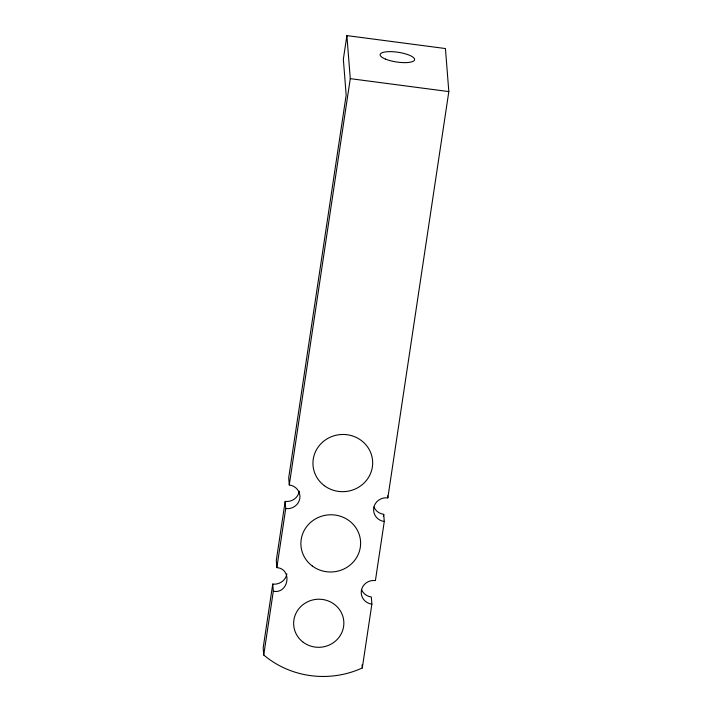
<?xml version="1.0" encoding="UTF-8"?>
<svg xmlns="http://www.w3.org/2000/svg" width="712" height="712" viewBox="0 0 712 712"><rect width="100%" height="100%" fill="white"/><g stroke="black" fill="none" stroke-linecap="round" stroke-linejoin="round"><path stroke-width="1.07" d="M272.749 584.062L263.173 647.849L263.734 655.022A90.469 86.606 -4.5 0 0 362.292 667.963L371.869 604.159A12.424 11.89 -4.5 0 1 361.349 590.755A12.424 11.89 -4.5 0 1 375.411 580.583L384.275 521.504A12.451 11.917 -4.5 0 1 373.729 508.074A12.451 11.917 -4.5 0 1 387.826 497.884L448.827 91.59L445.436 48.541L346.886 35.6L343.344 59.221L346.166 95.096L288.707 477.77L289.277 484.943A12.451 11.917 -4.5 0 1 299.823 498.373A12.451 11.917 -4.5 0 1 285.726 508.564L276.861 567.615C292.712 568.888 288.672 594.262 273.31 591.236L272.749 584.062C279.157 584.979 285.904 580.431 286.838 573.872M299.254 491.2A12.451 11.917 -4.5 0 1 285.165 501.39L276.292 560.442L276.861 567.615M263.734 655.022L273.31 591.236M289.277 484.943L350.277 78.649L346.886 35.6M383.385 516.52L383.715 514.331A12.451 11.917 -4.5 0 1 373.933 507.024M350.277 78.649L448.827 91.59M387.666 495.837L387.826 497.884M383.715 514.331L384.275 521.504M371.869 604.159L371.308 596.985A12.424 11.89 -4.5 0 1 361.545 589.696M362.052 664.892L362.292 667.963M285.165 501.39L285.726 508.564M303.232 642.269A25.116 24.039 -4.5 0 0 343.602 626.524A25.116 24.039 -4.5 0 0 309.426 600.999A25.116 24.039 -4.5 0 0 303.232 642.269M312.274 565.987A29.877 28.605 -4.5 0 0 360.317 547.261A29.877 28.605 -4.5 0 0 319.652 516.894A29.877 28.605 -4.5 0 0 312.274 565.987M385.432 59.087A17.426 4.922 8.5 0 0 414.108 60.627A17.426 4.922 8.5 0 0 392.499 51.7A17.426 4.922 8.5 0 0 385.432 59.087M324.334 485.673A29.877 28.605 -4.5 0 0 372.367 466.947A29.877 28.605 -4.5 0 0 331.712 436.581A29.877 28.605 -4.5 0 0 324.334 485.673"/></g></svg>
